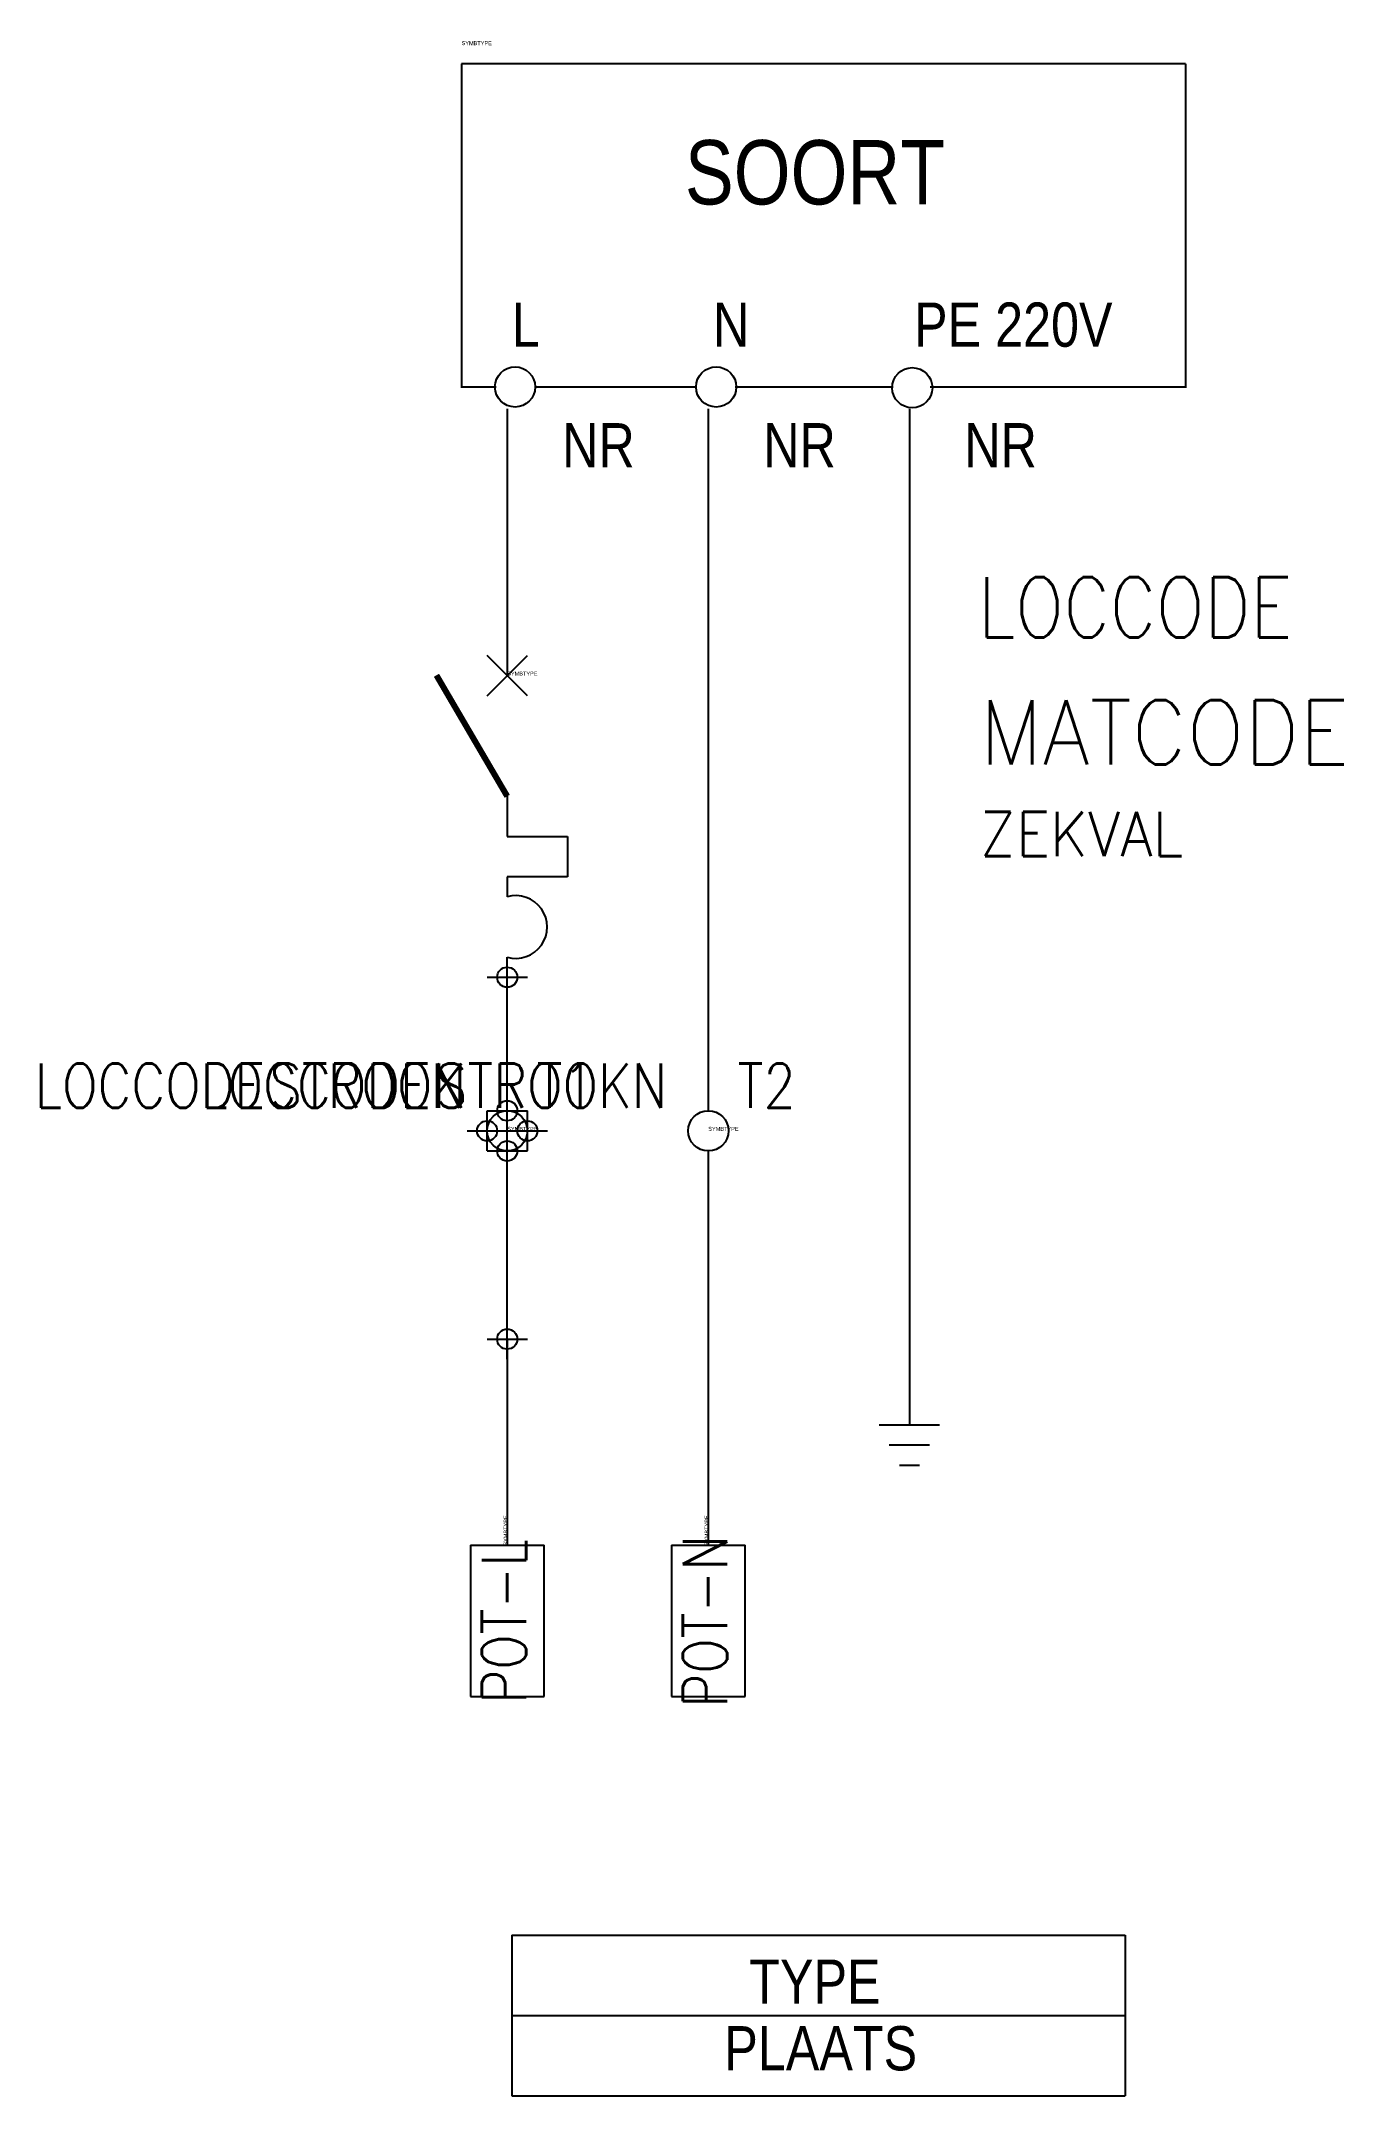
# Model space of a CAD drawing. Extents: x 127 to 191, y 108 to 210.
import ezdxf
from ezdxf.enums import TextEntityAlignment as Align

# ---------------------------------------------------------------- set-up
doc = ezdxf.new("R2010")
doc.units = 0
doc.header["$MEASUREMENT"] = 0
doc.header["$PDMODE"] = 34
doc.linetypes.add('DASHED', pattern=[19.05, 12.7, -6.35])
doc.layers.get('0').update_dxf_attribs({"linetype": 'CONTINUOUS'})
for name, color, linetype in [('1', 8, 'CONTINUOUS'), ('10', 1, 'DASHED'), ('11', 30, 'DASHED'), ('12', 2, 'DASHED'), ('3', 30, 'CONTINUOUS'), ('C', 7, 'CONTINUOUS')]:
    doc.layers.add(name, color=color, linetype=linetype)
doc.styles.add('DINY', font='SIMPLEX', dxfattribs={"width": 0.95})
doc.styles.add('ROMANS', font='ROMANS', dxfattribs={"width": 0.85})

msp = doc.modelspace()

# ---------------------------------------------------------------- linework, layer by layer
at = {"layer": '1'}
for p, q in [((147.5, 209.09), (183.5, 209.09)), ((147.5, 209.08), (147.5, 195)), ((147.5, 208.86), (147.5, 192.95)), ((183.5, 209.08), (183.5, 195)), ((183.5, 208.86), (183.5, 192.95)), ((147.5, 193), (149.22, 193)), ((151.14, 193), (159.18, 193)), ((161.1, 193), (168.97, 193)), ((170.81, 193), (182.06, 193)), ((180.95, 193), (183.48, 193)), ((149.77, 191.91), (149.77, 178.64)), ((159.77, 191.91), (159.77, 157)), ((169.77, 191.91), (169.77, 144.37)), ((150.77, 177.64), (148.77, 179.64)), ((148.77, 177.64), (150.77, 179.64)), ((149.77, 172.64), (149.77, 170.64)), ((149.77, 170.64), (152.77, 170.64)), ((152.77, 170.64), (152.77, 168.64)), ((152.77, 168.64), (149.77, 168.64)), ((149.77, 168.64), (149.77, 167.64)), ((149.77, 157), (149.77, 164.64)), ((149.77, 145.64), (149.77, 155)), ((159.77, 155), (159.77, 135.37)), ((149.77, 145.64), (149.77, 135.37)), ((169.77, 144.37), (169.77, 141.37)), ((168.27, 141.37), (171.27, 141.37)), ((170.77, 140.37), (168.77, 140.37)), ((169.27, 139.37), (170.27, 139.37)), ((147.94, 135.4), (147.94, 127.87)), ((151.6, 135.37), (147.94, 135.37)), ((151.6, 127.87), (151.6, 135.4)), ((157.94, 135.4), (157.94, 127.87)), ((161.6, 135.37), (157.94, 135.37)), ((161.6, 127.87), (161.6, 135.4)), ((147.94, 127.87), (151.6, 127.87)), ((157.94, 127.87), (161.6, 127.87)), ((150, 116), (180.5, 116)), ((150, 116), (150, 108)), ((150, 112), (180.5, 112)), ((150, 112), (180.5, 112))]:
    msp.add_line(p, q, dxfattribs=at)
at = {"layer": '1', "const_width": 0.3}
msp.add_lwpolyline([(149.77, 172.64), (146.25, 178.66)], dxfattribs=at)
at = {"layer": '1'}
for centre in [(150.16, 193), (160.16, 193), (169.91, 192.96), (149.77, 156), (159.77, 156)]:
    msp.add_circle(centre, 1, dxfattribs=at)
msp.add_arc((150.2, 166.14), 1.56, 253.7398, 106.2602, dxfattribs=at)
at = {"layer": '3'}
for p, q in [((150, 116), (180.5, 116)), ((150, 116), (150, 108)), ((180.5, 116), (180.5, 108)), ((180.5, 116), (180.5, 108)), ((150, 108), (180.5, 108)), ((150, 108), (180.5, 108))]:
    msp.add_line(p, q, dxfattribs=at)
at = {"layer": 'C', "color": 1}
for p in [(149.77, 163.64), (149.77, 157)]:
    msp.add_point(p, dxfattribs=at)
at = {"layer": 'C', "color": 3}
msp.add_point((148.77, 156), dxfattribs=at)
at = {"layer": 'C', "color": 4}
msp.add_point((150.77, 156), dxfattribs=at)
at = {"layer": 'C', "color": 2}
for p in [(149.77, 155), (149.77, 145.64)]:
    msp.add_point(p, dxfattribs=at)

# ---------------------------------------------------------------- texts
at = {"flags": 1}
for p, s in [((147.5, 210), 'GN'), ((149.77, 178.64), 'FL'), ((149.77, 156), 'KL'), ((159.77, 156), 'KL')]:
    msp.add_attdef('SYMBTYPE', p, s, height=0.2, dxfattribs=at)
for p in [(149.79, 135.37), (159.79, 135.37)]:
    msp.add_attdef('SYMBTYPE', p, 'GN', height=0.2, rotation=90, dxfattribs=at)
at = {"layer": '1', "width": 0.85}
for s, p in [('L', (150, 195)), ('N', (160, 195)), ('PE 220V', (170, 195))]:
    msp.add_text(s, height=2.2, dxfattribs=at).set_placement(p)
for p in [(152.5, 189), (162.5, 189), (172.5, 189)]:
    msp.add_attdef('NR', p, '', height=2.2, dxfattribs=at)
at = {"layer": '1', "style": 'DINY', "width": 0.95}
msp.add_attdef('ZEKVAL', (173.27, 169.66), '', height=2.2, dxfattribs=at)
at = {"layer": '1', "style": 'ROMANS', "width": 0.85}
for tag, p in [('POT-L', (150.71, 131.6)), ('POT-N', (160.71, 131.6))]:
    msp.add_attdef(tag, text='', height=2.2, rotation=90, dxfattribs=at).set_placement(p, align=Align.CENTER)
at = {"layer": '1', "width": 0.85}
msp.add_attdef('TYPE', text='', height=2.2, dxfattribs=at).set_placement((165.07, 113.68), align=Align.MIDDLE)
msp.add_attdef('PLAATS', text='', height=2.2, dxfattribs=at).set_placement((165.36, 109.27), align=Align.CENTER)
at = {"layer": '10', "style": 'ROMANS', "width": 0.85}
for tag, p in [('T1', (151.23, 157.15)), ('T2', (161.23, 157.15))]:
    msp.add_attdef(tag, p, '', height=2.2, dxfattribs=at)
at = {"layer": '11', "width": 0.85}
msp.add_attdef('SOORT', text='', height=3.2, dxfattribs=at).set_placement((165.07, 203.68), align=Align.MIDDLE)
at = {"layer": '11', "style": 'ROMANS', "width": 0.85}
msp.add_attdef('LOCCODE', (173.18, 180.54), '', height=3, dxfattribs=at)
at = {"layer": '12', "style": 'DINY', "width": 0.95}
msp.add_attdef('MATCODE', (173.27, 174.23), '', height=3.2, dxfattribs=at)
at = {"layer": '12', "style": 'ROMANS', "width": 0.85}
for tag, p in [('LOCCODE', (137.73, 157.15)), ('LOCCODEN', (147.73, 157.15)), ('STROOK', (147.73, 157.15)), ('STROOKN', (157.73, 157.15))]:
    msp.add_attdef(tag, text='', height=2.2, dxfattribs=at).set_placement(p, align=Align.RIGHT)

doc.saveas('drawing.dxf')
